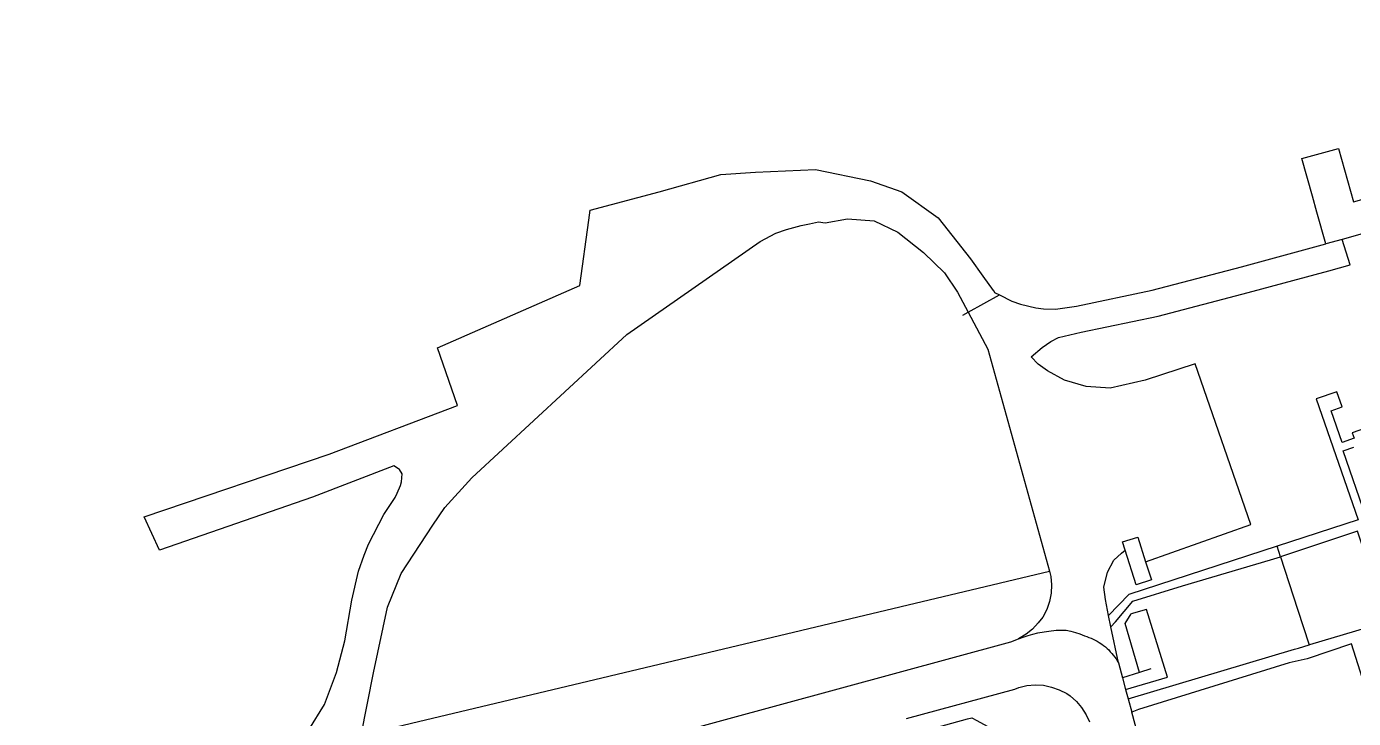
# Model space of a CAD drawing. Header units: millimetres. Extents: x 111502 to 977541, y 8702 to 1044108.
# Drawn here: x 488551.3 to 488725.8, y 240940.6 to 241031.7 of the extents above; entities that cross this region are included whole.
import ezdxf

# ---------------------------------------------------------------- set-up
doc = ezdxf.new("R2010")
doc.units = ezdxf.units.MM
doc.header["$LTSCALE"] = 0.25
doc.linetypes.add('DASHED2', pattern=[9.525, 6.35, -3.175])
doc.layers.add('E HVSS As Laid HV', color=10, linetype='Continuous')
doc.layers.add('X HVSS Site Background', color=8, linetype='Continuous')

# ---------------------------------------------------------------- blocks, each defined once
blk = doc.blocks.new('OS MAP 060722')
at = {"layer": 'X HVSS Site Background', "flags": 128}
for points in [[(-90.12, 1883.04), (-91.5, 1887.96), (-91.5, 1887.96), (-86.7, 1889.31), (-86.7, 1889.31), (-84.73, 1882.28), (-84.73, 1882.28), (-80.83, 1883.37), (-80.83, 1883.37), (-79.65, 1879.18), (-79.65, 1879.18), (-82.67, 1878.33)], [(-222.14, 1812.81), (-220.06, 1816.14), (-220.06, 1816.14), (-218.49, 1820.36), (-218.49, 1820.36), (-217.38, 1824.52), (-217.38, 1824.52), (-216.46, 1829.87), (-216.46, 1829.87), (-215.58, 1833.66), (-215.58, 1833.66), (-214.87, 1835.78), (-214.87, 1835.78), (-214.28, 1837.24), (-214.28, 1837.24), (-212.28, 1841.14), (-212.28, 1841.14), (-210.79, 1843.36), (-210.79, 1843.36), (-210.49, 1843.94), (-210.49, 1843.94), (-210.09, 1844.94), (-210.09, 1844.94), (-209.95, 1845.45), (-209.95, 1845.45), (-209.86, 1846.51), (-209.86, 1846.51), (-210.21, 1847.05), (-210.21, 1847.05), (-210.33, 1847.16), (-210.33, 1847.16), (-210.97, 1847.54), (-210.97, 1847.54), (-221.66, 1843.42), (-221.66, 1843.42), (-241.77, 1836.44), (-241.77, 1836.44), (-243.79, 1840.85), (-243.79, 1840.85), (-219.47, 1849.06), (-219.47, 1849.06), (-202.57, 1855.48), (-202.57, 1855.48), (-205.21, 1863.05), (-205.21, 1863.05), (-186.48, 1871.25), (-186.48, 1871.25), (-185.32, 1879.86), (-185.32, 1879.86), (-185.14, 1881.17), (-185.14, 1881.17), (-176.03, 1883.61), (-176.03, 1883.61), (-167.94, 1885.85), (-167.94, 1885.85), (-163.38, 1886.18), (-163.38, 1886.18), (-155.48, 1886.52), (-155.48, 1886.52), (-148.25, 1885.05), (-148.25, 1885.05), (-144.12, 1883.6), (-144.12, 1883.6), (-139.37, 1880.17), (-139.37, 1880.17), (-135.12, 1874.77), (-135.12, 1874.77), (-133.48, 1872.5), (-133.48, 1872.5), (-132.11, 1870.61), (-132.11, 1870.61), (-132.05, 1870.56), (-132.05, 1870.56), (-131.93, 1870.35), (-131.93, 1870.35), (-131.29, 1870.03)], [(-88.36, 1876.74), (-89.53, 1880.93), (-89.53, 1880.93), (-90.12, 1883.04)], [(-215.23, 1812.12), (-213.62, 1820.32), (-213.62, 1820.32), (-211.77, 1828.94), (-211.77, 1828.94), (-209.99, 1833.36), (-209.99, 1833.36), (-205.82, 1839.72), (-205.82, 1839.72), (-204.23, 1842.07), (-204.23, 1842.07), (-200.67, 1845.97), (-200.67, 1845.97), (-180.29, 1864.84), (-180.29, 1864.84), (-162.78, 1877.05), (-162.78, 1877.05), (-160.7, 1878.15), (-160.7, 1878.15), (-159.31, 1878.62), (-159.31, 1878.62), (-157.39, 1879.15), (-157.39, 1879.15), (-156.26, 1879.37), (-156.26, 1879.37), (-155.08, 1879.63), (-155.08, 1879.63), (-154.2, 1879.53), (-154.2, 1879.53), (-151.28, 1880.06), (-151.28, 1880.06), (-147.76, 1879.77), (-147.76, 1879.77), (-144.65, 1878.28), (-144.65, 1878.28), (-141.27, 1875.61), (-141.27, 1875.61), (-138.54, 1872.92), (-138.54, 1872.92), (-136.8, 1870.39), (-136.8, 1870.39), (-135.41, 1867.76)], [(-82.67, 1878.33), (-86.2, 1877.34)], [(-131.29, 1870.03), (-129.66, 1869.22), (-129.66, 1869.22), (-128.52, 1868.81), (-128.52, 1868.81), (-126.5, 1868.31), (-126.5, 1868.31), (-125.49, 1868.18), (-125.49, 1868.18), (-123.93, 1868.15), (-123.93, 1868.15), (-121.15, 1868.57), (-121.15, 1868.57), (-111.22, 1870.65), (-111.22, 1870.65), (-99.47, 1873.74), (-99.47, 1873.74), (-88.36, 1876.74)], [(-112.07, 1834.93), (-98.23, 1839.8), (-98.23, 1839.8), (-105.55, 1860.98), (-105.55, 1860.98), (-112.11, 1858.83), (-112.11, 1858.83), (-116.75, 1857.76), (-116.75, 1857.76), (-119.87, 1857.99), (-119.87, 1857.99), (-122.74, 1858.82), (-122.74, 1858.82), (-124.99, 1860.03), (-124.99, 1860.03), (-126.22, 1860.92), (-126.22, 1860.92), (-127.12, 1861.9), (-127.12, 1861.9), (-125.66, 1863.13), (-125.66, 1863.13), (-124.53, 1863.92), (-124.53, 1863.92), (-123.51, 1864.43), (-123.51, 1864.43), (-120.53, 1865.13), (-120.53, 1865.13), (-110.41, 1867.25), (-110.41, 1867.25), (-98.57, 1870.36), (-98.57, 1870.36), (-87.99, 1873.21), (-87.99, 1873.21), (-85.16, 1873.97), (-85.16, 1873.97), (-86.2, 1877.34)], [(-86.2, 1877.34), (-88.36, 1876.74)], [(-135.41, 1867.76), (-131.29, 1870.03)], [(-136.12, 1867.37), (-135.41, 1867.76)], [(-135.41, 1867.76), (-132.84, 1862.87), (-132.84, 1862.87), (-124.71, 1833.66)], [(-83.07, 1840.76), (-86.1, 1849.52), (-86.1, 1849.52), (-84.7, 1850)], [(-83.02, 1852.54), (-84.9, 1851.89), (-84.9, 1851.89), (-84.65, 1851.16)], [(-84.65, 1851.16), (-86.21, 1850.62), (-86.21, 1850.62), (-87.66, 1854.79), (-87.66, 1854.79), (-86.23, 1855.29), (-86.23, 1855.29), (-86.92, 1857.28), (-86.92, 1857.28), (-89.63, 1856.34), (-89.63, 1856.34), (-84.11, 1840.42)], [(-84.11, 1840.42), (-94.77, 1836.95)], [(-114.75, 1836.44), (-115.1, 1837.54), (-115.1, 1837.54), (-113.11, 1838.17), (-113.11, 1838.17), (-112.07, 1834.93)], [(-80.87, 1834.4), (-82.45, 1833.87), (-82.45, 1833.87), (-82.49, 1833.86), (-82.49, 1833.86), (-83.57, 1837.11), (-83.57, 1837.11), (-84.18, 1838.93), (-84.18, 1838.93), (-84.2, 1838.93), (-84.2, 1838.93), (-94.32, 1835.55)], [(-116.96, 1827.86), (-117.36, 1829.95), (-117.36, 1829.95), (-117.56, 1831.59), (-117.56, 1831.59), (-117.07, 1833.56), (-117.07, 1833.56), (-116.27, 1835.11), (-116.27, 1835.11), (-115.25, 1836.07), (-115.25, 1836.07), (-114.75, 1836.44)], [(-94.77, 1836.95), (-114.29, 1830.6), (-114.29, 1830.6), (-116.96, 1827.86)], [(-112.07, 1834.93), (-111.31, 1832.53), (-111.31, 1832.53), (-113.3, 1831.9), (-113.3, 1831.9), (-114.75, 1836.44)], [(-94.32, 1835.55), (-94.77, 1836.95)], [(-116.64, 1826.35), (-116.03, 1827), (-116.03, 1827), (-113.73, 1829.72), (-113.73, 1829.72), (-107.23, 1831.76), (-107.23, 1831.76), (-95.66, 1835.16), (-95.66, 1835.16), (-94.32, 1835.55)], [(-94.32, 1835.55), (-92.08, 1828.68), (-92.08, 1828.68), (-90.56, 1823.99)], [(-215.23, 1812.12), (-124.71, 1833.66)], [(-124.71, 1833.66), (-124.53, 1832.99), (-124.53, 1832.99), (-124.43, 1831.89), (-124.43, 1831.89), (-124.48, 1830.79), (-124.48, 1830.79), (-124.73, 1829.69), (-124.73, 1829.69), (-125.08, 1828.64), (-125.08, 1828.64), (-125.58, 1827.64), (-125.58, 1827.64), (-126.18, 1826.89), (-126.18, 1826.89), (-126.93, 1826.04), (-126.93, 1826.04), (-127.78, 1825.39), (-127.78, 1825.39), (-128.78, 1824.79)], [(-116.64, 1826.35), (-116.96, 1827.86)], [(-112.87, 1820.37), (-114.76, 1826.79), (-114.76, 1826.79), (-113.99, 1828.05)], [(-114.7, 1818.1), (-109.21, 1819.72), (-109.21, 1819.72), (-111.93, 1828.62), (-111.93, 1828.62), (-113.99, 1828.05)], [(-90.56, 1823.99), (-90.47, 1824.02), (-90.47, 1824.02), (-78.36, 1827.63)], [(-128.78, 1824.79), (-128.16, 1825.02), (-128.16, 1825.02), (-127.53, 1825.22), (-127.53, 1825.22), (-126.89, 1825.4), (-126.89, 1825.4), (-126.25, 1825.55), (-126.25, 1825.55), (-125.42, 1825.7), (-125.42, 1825.7), (-125.1, 1825.75), (-125.1, 1825.75), (-124.79, 1825.8), (-124.79, 1825.8), (-124.47, 1825.85), (-124.47, 1825.85), (-124.16, 1825.88), (-124.16, 1825.88), (-123.84, 1825.91), (-123.84, 1825.91), (-123.53, 1825.93), (-123.53, 1825.93), (-123.21, 1825.94), (-123.21, 1825.94), (-122.9, 1825.93), (-122.9, 1825.93), (-122.51, 1825.9), (-122.51, 1825.9), (-121.9, 1825.79), (-121.9, 1825.79), (-121.3, 1825.62), (-121.3, 1825.62), (-120.72, 1825.42), (-120.72, 1825.42), (-120.1, 1825.19), (-120.1, 1825.19), (-119.81, 1825.08), (-119.81, 1825.08), (-119.53, 1824.96), (-119.53, 1824.96), (-119.25, 1824.85), (-119.25, 1824.85), (-118.97, 1824.73), (-118.97, 1824.73), (-118.69, 1824.6), (-118.69, 1824.6), (-118.43, 1824.46), (-118.43, 1824.46), (-118.16, 1824.31), (-118.16, 1824.31), (-117.84, 1824.09), (-117.84, 1824.09), (-117.6, 1823.91), (-117.6, 1823.91), (-117.36, 1823.72), (-117.36, 1823.72), (-117.14, 1823.52), (-117.14, 1823.52), (-116.92, 1823.31), (-116.92, 1823.31), (-116.71, 1823.09), (-116.71, 1823.09), (-116.51, 1822.86), (-116.51, 1822.86), (-116.32, 1822.62), (-116.32, 1822.62), (-116.13, 1822.38), (-116.13, 1822.38), (-115.96, 1822.13), (-115.96, 1822.13), (-115.8, 1821.87), (-115.8, 1821.87), (-115.65, 1821.6)], [(-115.65, 1821.6), (-116.64, 1826.35)], [(-213.21, 1801.65), (-129.78, 1824.39), (-129.78, 1824.39), (-128.78, 1824.79)], [(-114.37, 1816.88), (-92.49, 1823.41), (-92.49, 1823.41), (-91.95, 1823.57), (-91.95, 1823.57), (-90.56, 1823.99)], [(-78.17, 1802.55), (-84.98, 1824.13), (-84.98, 1824.13), (-90.81, 1822.14), (-90.81, 1822.14), (-93.18, 1821.6), (-93.18, 1821.6), (-113.02, 1815.46), (-113.02, 1815.46), (-113.9, 1815.15)], [(-115.65, 1821.6), (-115.11, 1819.64)], [(-112.87, 1820.37), (-115.11, 1819.64)], [(-111.37, 1820.84), (-112.87, 1820.37)], [(-143.53, 1814.29), (-129.25, 1818.17), (-129.25, 1818.17), (-128.73, 1818.39), (-128.73, 1818.39), (-127.68, 1818.64), (-127.68, 1818.64), (-126.58, 1818.74), (-126.58, 1818.74), (-125.48, 1818.69), (-125.48, 1818.69), (-124.43, 1818.44), (-124.43, 1818.44), (-123.43, 1818.09), (-123.43, 1818.09), (-122.43, 1817.59), (-122.43, 1817.59), (-121.98, 1817.29), (-121.98, 1817.29), (-121.18, 1816.54), (-121.18, 1816.54), (-120.48, 1815.74), (-120.48, 1815.74), (-119.88, 1814.79), (-119.88, 1814.79), (-119.43, 1813.84)], [(-115.11, 1819.64), (-114.7, 1818.1)], [(-114.7, 1818.1), (-114.37, 1816.88)], [(-114.37, 1816.88), (-113.9, 1815.15)], [(-100.81, 1766.85), (-106.73, 1788.74), (-106.73, 1788.74), (-113.9, 1815.15)], [(-142.93, 1812.19), (-135.48, 1814.24), (-135.48, 1814.24), (-134.93, 1814.39), (-134.93, 1814.39), (-134.28, 1814.04), (-134.28, 1814.04), (-124.83, 1808.84), (-124.83, 1808.84), (-124.13, 1808.49), (-124.13, 1808.49), (-123.93, 1807.64), (-123.93, 1807.64), (-117.29, 1783.14)]]:
    blk.add_lwpolyline(points, dxfattribs=at)

msp = doc.modelspace()

# ---------------------------------------------------------------- linework, layer by layer
at = {"lineweight": 0}
msp.add_circle((488727.82, 239008.33), 11388.42, dxfattribs=at)

# ---------------------------------------------------------------- block references
at = {"layer": 'E HVSS As Laid HV', "linetype": 'DASHED2', "lineweight": 0}
msp.add_blockref('OS MAP 060722', (488810.58, 239126.31), dxfattribs=at)

doc.saveas('drawing.dxf')
